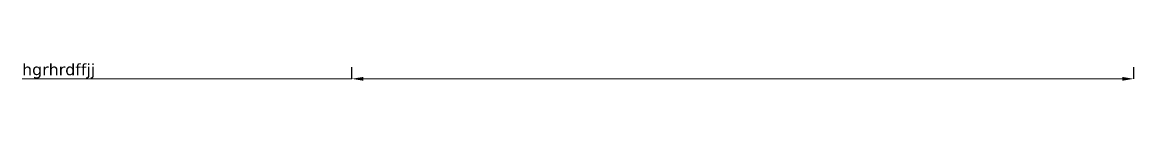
# Model space of a CAD drawing. Header units: millimetres. Extents: x 254087 to 427487, y 66037 to 92339.
# Drawn here: x 377430 to 396681, y 87357 to 87661 of the extents above; entities that cross this region are included whole.
import ezdxf

# ---------------------------------------------------------------- set-up
doc = ezdxf.new("R2010")
doc.units = ezdxf.units.MM
doc.header["$MEASUREMENT"] = 0
doc.layers.add('dimension', color=255, linetype='Continuous', lineweight=13)
doc.layers.add('hatch', color=255, linetype='Continuous', lineweight=0)
doc.styles.add('1so 200', font='verdana.ttf', dxfattribs={"height": 200})
doc.dimstyles.new('INDICATOR', dxfattribs={"dimtxt": 200, "dimasz": 200, "dimexe": 200, "dimexo": 100, "dimgap": 0.09, "dimtad": 1, "dimdec": 0, "dimzin": 0, "dimdsep": 46, "dimtxsty": '1so 200', "dimcen": 0.09, "dimclrd": 256, "dimclrt": 256, "dimadec": 0, "dimazin": 0, "dimtfac": 1, "dimtdec": 0, "dimtofl": 0, "dimtmove": 1, "dimatfit": 2, "dimldrblk": 'OBLIQUE', "dimfxl": 200, "dimfxlon": 1, "dimtolj": 1, "dimtzin": 0, "dimlwd": -1, "dimarcsym": 0})

# ---------------------------------------------------------------- blocks, each defined once
blk = doc.blocks.new('*D135')
at = {"layer": 'Defpoints', "color": 0, "transparency": 16777216}
for p in [(383138, 87390), (396681, 87390), (396681, 87390)]:
    blk.add_point(p, dxfattribs=at)
at = {"layer": 'hatch', "color": 0, "lineweight": -2, "transparency": 16777216}
for p, q in [((383138, 87390), (383138, 87590)), ((396681, 87390), (396681, 87590))]:
    blk.add_line(p, q, dxfattribs=at)
at = {"layer": 'hatch', "transparency": 16777216}
for p, q in [((377430, 87390), (383138, 87390)), ((383338, 87390), (396481, 87390))]:
    blk.add_line(p, q, dxfattribs=at)
for points in [[(383338, 87423), (383338, 87357), (383138, 87390)], [(396481, 87423), (396481, 87357), (396681, 87390)]]:
    blk.add_solid(points, dxfattribs=at)
at = {"layer": 'hatch', "transparency": 16777216, "insert": (378061, 87524), "char_height": 200, "attachment_point": 5, "style": '1so 200'}
blk.add_mtext('\\A1;hgrhrdffjj', dxfattribs=at)
blk = doc.blocks.new('_Oblique')
at = {"color": 0, "linetype": 'ByBlock', "lineweight": -2}
blk.add_line((-0.5, -0.5), (0.5, 0.5), dxfattribs=at)

msp = doc.modelspace()

# ---------------------------------------------------------------- linework, layer by layer
at = {"layer": 'dimension'}
for p in [(409079.1, 91247.7), (409079.1, 69675.9)]:
    msp.add_xline(p, (1, 0), dxfattribs=at)

# ---------------------------------------------------------------- dimensions: what is measured, and where the dimension line sits
at = {"layer": 'hatch'}
dim = msp.add_linear_dim(base=(396681.2, 87390), p1=(383137.8, 87390), p2=(396681.2, 87390), text='hgrhrdffjj', dimstyle='INDICATOR', override={"dimtxsty": '1so 200'}, dxfattribs=at)
dim.commit()
dim.dimension.update_dxf_attribs({"geometry": '*D135', "text_midpoint": (378060.5, 87494.2), "dimtype": 160})

doc.saveas('drawing.dxf')
